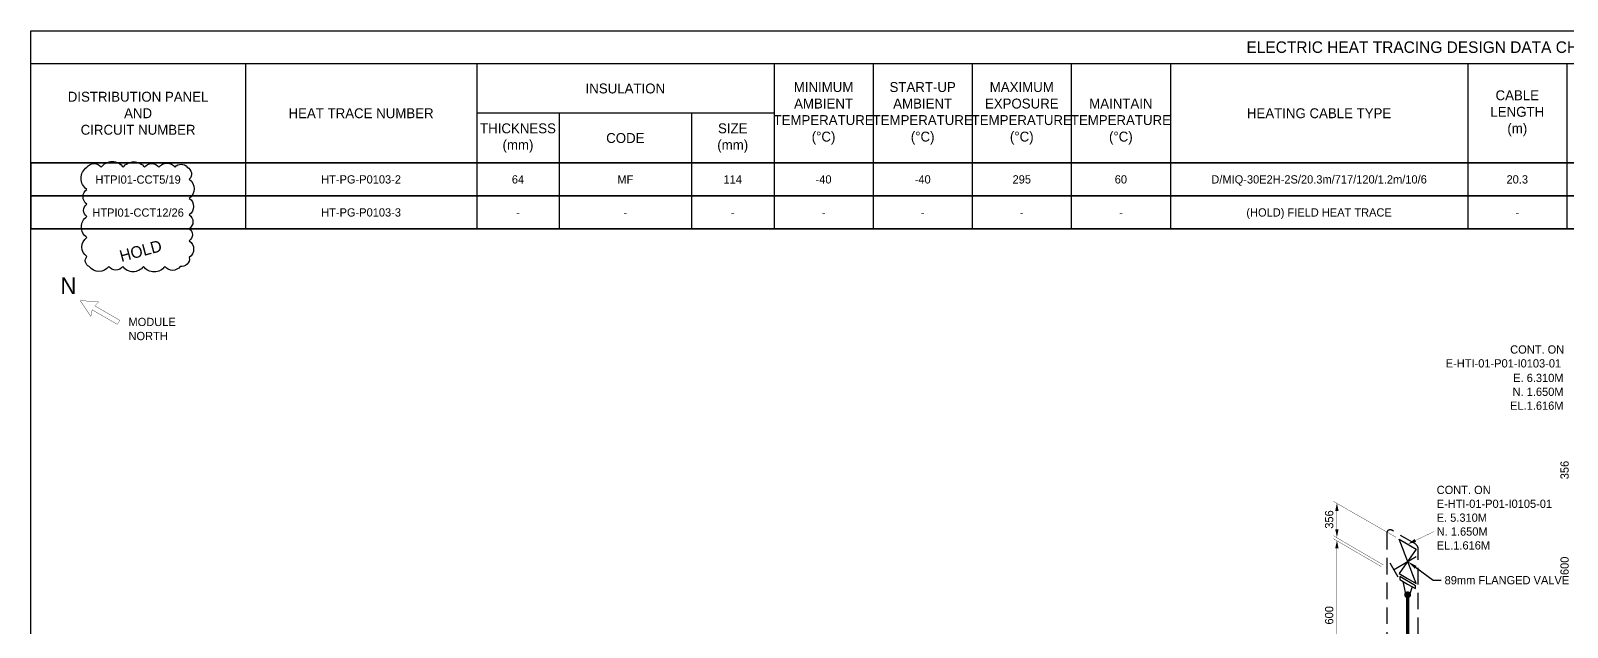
# Model space of a CAD drawing. Extents: x 0 to 847, y -42 to 494.
# Drawn here: x 0 to 465.1, y 313.8 to 494.3 of the extents above; entities that cross this region are included whole.
import ezdxf
from ezdxf import colors
from ezdxf.entities.mleader import LeaderData, LeaderLine
from ezdxf.enums import TextEntityAlignment as Align
from ezdxf.math import Vec2, Vec3

# ---------------------------------------------------------------- set-up
doc = ezdxf.new("R2010")
doc.units = 0
doc.header["$LTSCALE"] = 10
doc.header["$MEASUREMENT"] = 0
doc.linetypes.add('DASHED', pattern=[0.75, 0.5, -0.25])
for name, color, linetype in [('DIMENSION', 2, 'Continuous'), ('HEAT_TRACE', 3, 'DASHED'), ('HOLD', 1, 'Continuous'), ('PIPE', 7, 'Continuous'), ('TABLE-1', 1, 'Continuous'), ('TABLE-7', 7, 'Continuous'), ('TEXT-2', 2, 'Continuous'), ('TEXT2', 40, 'Continuous'), ('TITLE', 7, 'Continuous'), ('WELDS', 7, 'Continuous')]:
    doc.layers.add(name, color=color, linetype=linetype)
doc.styles.add('framdcn', font='', dxfattribs={"height": 2.4})
doc.styles.add('Scovan Elec', font='')
doc.styles.get("Standard").update_dxf_attribs({"font": ''})
doc.styles.get('framdcn').set_extended_font_data('Franklin Gothic Medium Cond')
doc.styles.get('Scovan Elec').set_extended_font_data('Franklin Gothic Medium Cond')
doc.styles.get('Standard').set_extended_font_data('Franklin Gothic Medium Cond')

# ---------------------------------------------------------------- blocks, each defined once
blk = doc.blocks.new('*T17')
at = {"layer": 'TABLE-7', "color": 0, "linetype": 'ByBlock', "lineweight": -2, "transparency": 16777216}
for p, q in [((0, 0), (843.77, 0)), ((0, 0), (0, -20)), ((65, 0), (65, -20)), ((135, 0), (135, -20)), ((160, 0), (160, -20)), ((200, 0), (200, -20)), ((225, 0), (225, -20)), ((255, 0), (255, -20)), ((285, 0), (285, -20)), ((315, 0), (315, -20)), ((345, 0), (345, -20)), ((435, 0), (435, -20)), ((465, 0), (465, -20)), ((495, 0), (495, -20)), ((515, 0), (515, -20)), ((545, 0), (545, -20)), ((575, 0), (575, -20)), ((605, 0), (605, -20)), ((635, 0), (635, -20)), ((665, 0), (665, -20)), ((700, 0), (700, -20)), ((730, 0), (730, -20)), ((770, 0), (770, -20)), ((808, 0), (808, -20)), ((843.77, 0), (843.77, -20)), ((0, -10), (843.77, -10)), ((0, -20), (843.77, -20))]:
    blk.add_line(p, q, dxfattribs=at)
blk = doc.blocks.new('NorthDatum')
at = {"style": 'Scovan Elec'}
blk.add_text('NORTH', height=2.5, dxfattribs=at).set_placement((0, -2.13), align=Align.MIDDLE_LEFT)
blk.add_attdef('NA_DATUM', text='', height=2.5, dxfattribs=at).set_placement((0, 2.13), align=Align.MIDDLE_LEFT)
blk = doc.blocks.new('block36')
at = {"layer": 'TEXT2'}
blk.add_hatch(color=256, dxfattribs=at).paths.add_polyline_path([(0.001, 0.001), (1.901, 1.501), (2.401, 0.601)])
at = {"layer": 'TEXT2', "linetype": 'ByBlock', "const_width": 0.1, "flags": 128}
blk.add_lwpolyline([(7.9, 3.8), (0, 0)], dxfattribs=at)
blk = doc.blocks.new('block37')
at = {"layer": 'TEXT2', "style": 'framdcn'}
for s, p in [('E. 5.310M', (0, 0)), ('N. 1.650M', (0, -4.2)), ('EL.1.616M', (0, -8.4))]:
    blk.add_text(s, height=2.5, dxfattribs=at).set_placement(p)
blk = doc.blocks.new('block42')
at = {"layer": 'TEXT2', "style": 'framdcn'}
for s, p in [('E. 6.310M', (0, 0)), ('N. 1.650M', (0, -4.2)), ('EL.1.616M', (0, -8.4))]:
    blk.add_text(s, height=2.5, dxfattribs=at).set_placement(p, align=Align.RIGHT)
blk = doc.blocks.new('block94')
at = {"layer": 'PIPE', "linetype": 'ByBlock', "const_width": 0.95, "flags": 128}
blk.add_lwpolyline([(0, 36.2), (0, 0)], dxfattribs=at)
at = {"flags": 1}
for tag in ['Tag', 'UCI', 'Pipe Ref', 'Description', 'Key']:
    blk.add_attdef(tag, (0, 0), '', height=1, dxfattribs=at)
blk = doc.blocks.new('block95')
at = {"layer": 'PIPE', "linetype": 'ByBlock', "flags": 128}
for points in [[(-2.4, 2.3), (-2.4, 1.4)], [(2.4, -0.5), (-2.4, 2.3)], [(-2.4, 1.4), (0, 0)], [(-0.5, -2.9), (-1.3, 0.8)], [(0, 0), (2.4, -1.3)], [(0.5, -3.5), (-0.5, -2.9)], [(1.4, -0.8), (0.5, -3.5)], [(2.4, -1.3), (2.4, -0.5)]]:
    blk.add_lwpolyline(points, dxfattribs=at)
at = {"flags": 1}
for tag in ['Tag', 'UCI', 'Pipe Ref', 'Description', 'Key']:
    blk.add_attdef(tag, (0, 0), '', height=1, dxfattribs=at)
blk = doc.blocks.new('block96')
at = {"layer": 'PIPE', "linetype": 'ByBlock', "flags": 128}
for points in [[(-2.6, 11.9), (2.6, 8.9)], [(2.6, -1.5), (-2.6, 11.9)], [(-5.4, 4.8), (-3, 0.5)], [(-4.3, 2.7), (2.6, 6.7)], [(2.6, 8.9), (-2.6, 1.5)], [(-2.6, 1.5), (0, 0)], [(0, 0), (2.6, -1.5)]]:
    blk.add_lwpolyline(points, dxfattribs=at)
at = {"flags": 1}
for tag in ['Tag', 'UCI', 'Pipe Ref', 'Description', 'Key']:
    blk.add_attdef(tag, (0, 0), '', height=1, dxfattribs=at)
blk = doc.blocks.new('block134')
at = {"layer": 'WELDS'}
h = blk.add_hatch(color=256, dxfattribs=at)
edge = h.paths.add_edge_path(flags=0)
edge.add_arc((0, 0), 1.05, 0, 360)
at = {"flags": 1}
for tag in ['Tag', 'UCI', 'Pipe Ref', 'Description', 'Key']:
    blk.add_attdef(tag, (0, 0), '', height=1, dxfattribs=at)
blk = doc.blocks.new('Heat_Trace_Design_Data_2')
at = {"layer": 'TEXT-2', "style": 'Scovan Elec'}
blk.add_attdef('PNL#-CKT#_2', text='', height=2.5, dxfattribs=at).set_placement((32.5, -5), align=Align.MIDDLE)
for tag, p in [('TRACE#_2', (100, -5)), ('INSU.THK_2', (147.5, -5)), ('INSU.CODE_2', (180, -5)), ('INSU.SIZE_2', (212.5, -5)), ('MIN.TEMP_2', (240, -5)), ('STARTUP.TEMP_2', (270, -5)), ('EXP.TEMP_2', (300, -5)), ('MAINT.TEMP_2', (330, -5)), ('CABLE.TYPE_2', (390, -5)), ('CABLE.LENGTH_2', (450, -5)), ('SUPPLY.VOLT_2', (480, -5)), ('HT.RATIO_2', (505, -5)), ('OPER.CURRENT_2', (530, -5)), ('COLD.CURRENT_2', (560, -5)), ('OPER.WATT_2', (590, -5)), ('COLD.WATT_2', (620, -5)), ('HEATER.OUTPUT_2', (650, -5)), ('PIPE.MAT_2', (682.5, -5)), ('HEAT.LOSS_2', (715, -5)), ('AREA.CLASS_2', (750, -5)), ('TEMPERATURE.CODE_2', (789, -5)), ('HI.LIMIT.SET.PT_2', (825.89, -5))]:
    blk.add_attdef(tag, text='', height=2.5, dxfattribs=at).set_placement(p, align=Align.MIDDLE_CENTER)
blk = doc.blocks.new('Heat_Trace_Design_Data')
at = {"layer": 'TEXT-2', "style": 'Scovan Elec'}
blk.add_attdef('PNL#-CKT#_1', text='', height=2.5, dxfattribs=at).set_placement((32.5, -5), align=Align.MIDDLE)
for tag, p in [('TRACE#_1', (100, -5)), ('INSU.THK_1', (147.5, -5)), ('INSU.CODE_1', (180, -5)), ('INSU.SIZE_1', (212.5, -5)), ('MIN.TEMP_1', (240, -5)), ('STARTUP.TEMP_1', (270, -5)), ('EXP.TEMP_1', (300, -5)), ('MAINT.TEMP_1', (330, -5)), ('CABLE.TYPE_1', (390, -5)), ('CABLE.LENGTH_1', (450, -5)), ('SUPPLY.VOLT_1', (480, -5)), ('HT.RATIO_1', (505, -5)), ('OPER.CURRENT_1', (530, -5)), ('COLD.CURRENT_1', (560, -5)), ('OPER.WATT_1', (590, -5)), ('COLD.WATT_1', (620, -5)), ('HEATER.OUTPUT_1', (650, -5)), ('PIPE.MAT_1', (682.5, -5)), ('HEAT.LOSS_1', (715, -5)), ('AREA.CLASS_1', (750, -5)), ('TEMPERATURE.CODE_1', (789, -5)), ('HI.LIMIT.SET.PT_1', (825.89, -5))]:
    blk.add_attdef(tag, text='', height=2.5, dxfattribs=at).set_placement(p, align=Align.MIDDLE_CENTER)

msp = doc.modelspace()

# ---------------------------------------------------------------- hatches: boundary and pattern name
at = {"layer": 'DIMENSION'}
for points in [[(395.4, 351.4), (395.9, 349), (394.9, 349)], [(395.4, 341), (394.9, 343.4), (395.9, 343.4)], [(395.4, 340.1), (395.9, 337.7), (394.9, 337.7)]]:
    msp.add_hatch(color=256, dxfattribs=at).paths.add_polyline_path(points)

# ---------------------------------------------------------------- linework, layer by layer
at = {"layer": 'DIMENSION', "linetype": 'ByBlock', "const_width": 0.1, "flags": 128}
for points in [[(413.3, 341), (394.3, 351.9)], [(395.4, 351.4), (395.4, 341)], [(409.5, 332.6), (394.3, 341.5)], [(408.9, 332.1), (394.3, 340.6)], [(395.4, 340.1), (395.4, 290.9)]]:
    msp.add_lwpolyline(points, dxfattribs=at)
at = {"layer": 'HEAT_TRACE'}
for p, q in [((410.5, 342.27), (410.5, 280.15)), ((419.02, 339.08), (412, 343.13)), ((420.02, 289.23), (420.02, 337.35))]:
    msp.add_line(p, q, dxfattribs=at)
for centre, radius, start, end in [((411.5, 342.27), 1, 60, 180), ((418.02, 337.35), 2, 360, 60)]:
    msp.add_arc(centre, radius, start, end, dxfattribs=at)
at = {"layer": 'HOLD'}
msp.add_lwpolyline([(17, 453, -0.520567), (21.34, 453, -0.520567), (28, 453, -0.520567), (34.44, 453, -0.520567), (38.8, 453, -0.520567), (43.71, 453, -0.520567), (47.38, 453, -0.520567), (48, 449.36, -0.520567), (48, 443.6, -0.520567), (48, 438.64, -0.520567), (48, 434.42, -0.520567), (48, 430.74, -0.520567), (48, 425.68, -0.520567), (45.26, 423, -0.520567), (40.64, 423, -0.520567), (34.14, 423, -0.520567), (27.85, 423, -0.520567), (23.61, 423, -0.520567), (17.72, 423, -0.520567), (17, 426.01, -0.520567), (17, 431.72, -0.520567), (17, 438.09, -0.520567), (17, 441.85, -0.520567), (17, 446.3, -0.520567)], format="xyb", close=True, dxfattribs=at)
at = {"layer": 'TABLE-1'}
for points in [[(843.77, 484.34), (0, 484.34)], [(225, 469.34), (135, 469.34)], [(843.77, 454.34), (0, 454.34)], [(843.77, 444.34), (0, 444.34)], [(843.77, 434.34), (0, 434.34)]]:
    msp.add_lwpolyline(points, dxfattribs=at)
at = {"layer": 'TABLE-7'}
for points in [[(65, 484.34), (65, 454.34)], [(135, 484.34), (135, 454.34)], [(225, 484.34), (225, 454.34)], [(255, 484.34), (255, 454.34)], [(285, 484.34), (285, 454.34)], [(315, 484.34), (315, 454.34)], [(345, 484.34), (345, 454.34)], [(435, 484.34), (435, 454.34)], [(465, 484.34), (465, 454.34)], [(160, 469.34), (160, 454.34)], [(200, 469.34), (200, 454.34)]]:
    msp.add_lwpolyline(points, dxfattribs=at)
at = {"layer": 'TEXT2', "linetype": 'ByBlock', "const_width": 0.1, "flags": 128}
for points in [[(18.2, 407.86), (15, 412.66)], [(15, 412.66), (20.6, 412.26)], [(18.6, 409.86), (18.2, 407.86)], [(26.2, 405.46), (18.6, 409.86)], [(20.6, 412.26), (19.4, 411.06)], [(19.4, 411.06), (27, 406.66)], [(27, 406.66), (26.2, 405.46)]]:
    msp.add_lwpolyline(points, dxfattribs=at)
at = {"layer": 'TITLE'}
msp.add_lwpolyline([(0, 494.34), (843.77, 494.34), (843.77, 0), (0, 0)], close=True, dxfattribs=at)

# ---------------------------------------------------------------- block references
msp.add_blockref('*T17', (0, 454.34))
ref = msp.add_blockref('Heat_Trace_Design_Data', (0, 454.34))
ref.add_attrib('PNL#-CKT#_1', 'HTPI01-CCT5/19', dxfattribs={"layer": 'TEXT-2', "height": 2.5, "style": 'Scovan Elec'}).set_placement((32.5, 449.34), align=Align.MIDDLE)
ref.add_attrib('TRACE#_1', 'HT-PG-P0103-2', dxfattribs={"layer": 'TEXT-2', "height": 2.5, "style": 'Scovan Elec'}).set_placement((100, 449.34), align=Align.MIDDLE_CENTER)
ref.add_attrib('INSU.THK_1', '64', dxfattribs={"layer": 'TEXT-2', "height": 2.5, "style": 'Scovan Elec'}).set_placement((147.5, 449.34), align=Align.MIDDLE_CENTER)
ref.add_attrib('INSU.CODE_1', 'MF', dxfattribs={"layer": 'TEXT-2', "height": 2.5, "style": 'Scovan Elec'}).set_placement((180, 449.34), align=Align.MIDDLE_CENTER)
ref.add_attrib('INSU.SIZE_1', '114', dxfattribs={"layer": 'TEXT-2', "height": 2.5, "style": 'Scovan Elec'}).set_placement((212.5, 449.34), align=Align.MIDDLE_CENTER)
ref.add_attrib('MIN.TEMP_1', '-40', dxfattribs={"layer": 'TEXT-2', "height": 2.5, "style": 'Scovan Elec'}).set_placement((240, 449.34), align=Align.MIDDLE_CENTER)
ref.add_attrib('STARTUP.TEMP_1', '-40', dxfattribs={"layer": 'TEXT-2', "height": 2.5, "style": 'Scovan Elec'}).set_placement((270, 449.34), align=Align.MIDDLE_CENTER)
ref.add_attrib('EXP.TEMP_1', '295', dxfattribs={"layer": 'TEXT-2', "height": 2.5, "style": 'Scovan Elec'}).set_placement((300, 449.34), align=Align.MIDDLE_CENTER)
ref.add_attrib('MAINT.TEMP_1', '60', dxfattribs={"layer": 'TEXT-2', "height": 2.5, "style": 'Scovan Elec'}).set_placement((330, 449.34), align=Align.MIDDLE_CENTER)
ref.add_attrib('CABLE.TYPE_1', 'D/MIQ-30E2H-2S/20.3m/717/120/1.2m/10/6', dxfattribs={"layer": 'TEXT-2', "height": 2.5, "style": 'Scovan Elec'}).set_placement((390, 449.34), align=Align.MIDDLE_CENTER)
ref.add_attrib('CABLE.LENGTH_1', '20.3', dxfattribs={"layer": 'TEXT-2', "height": 2.5, "style": 'Scovan Elec'}).set_placement((450, 449.34), align=Align.MIDDLE_CENTER)
at = {"layer": 'HOLD'}
ref = msp.add_blockref('Heat_Trace_Design_Data_2', (0, 444.34), dxfattribs=at)
ref.add_attrib('PNL#-CKT#_2', 'HTPI01-CCT12/26', dxfattribs={"layer": 'TEXT-2', "height": 2.5, "style": 'Scovan Elec'}).set_placement((32.5, 439.34), align=Align.MIDDLE)
ref.add_attrib('TRACE#_2', 'HT-PG-P0103-3', dxfattribs={"layer": 'TEXT-2', "height": 2.5, "style": 'Scovan Elec'}).set_placement((100, 439.34), align=Align.MIDDLE_CENTER)
ref.add_attrib('INSU.THK_2', '-', dxfattribs={"layer": 'TEXT-2', "height": 2.5, "style": 'Scovan Elec'}).set_placement((147.5, 439.34), align=Align.MIDDLE_CENTER)
ref.add_attrib('INSU.CODE_2', '-', dxfattribs={"layer": 'TEXT-2', "height": 2.5, "style": 'Scovan Elec'}).set_placement((180, 439.34), align=Align.MIDDLE_CENTER)
ref.add_attrib('INSU.SIZE_2', '-', dxfattribs={"layer": 'TEXT-2', "height": 2.5, "style": 'Scovan Elec'}).set_placement((212.5, 439.34), align=Align.MIDDLE_CENTER)
ref.add_attrib('MIN.TEMP_2', '-', dxfattribs={"layer": 'TEXT-2', "height": 2.5, "style": 'Scovan Elec'}).set_placement((240, 439.34), align=Align.MIDDLE_CENTER)
ref.add_attrib('STARTUP.TEMP_2', '-', dxfattribs={"layer": 'TEXT-2', "height": 2.5, "style": 'Scovan Elec'}).set_placement((270, 439.34), align=Align.MIDDLE_CENTER)
ref.add_attrib('EXP.TEMP_2', '-', dxfattribs={"layer": 'TEXT-2', "height": 2.5, "style": 'Scovan Elec'}).set_placement((300, 439.34), align=Align.MIDDLE_CENTER)
ref.add_attrib('MAINT.TEMP_2', '-', dxfattribs={"layer": 'TEXT-2', "height": 2.5, "style": 'Scovan Elec'}).set_placement((330, 439.34), align=Align.MIDDLE_CENTER)
ref.add_attrib('CABLE.TYPE_2', '(HOLD) FIELD HEAT TRACE', dxfattribs={"layer": 'TEXT-2', "color": 1, "height": 2.5, "style": 'Scovan Elec'}).set_placement((390, 439.34), align=Align.MIDDLE_CENTER)
ref.add_attrib('CABLE.LENGTH_2', '-', dxfattribs={"layer": 'TEXT-2', "height": 2.5, "style": 'Scovan Elec'}).set_placement((450, 439.34), align=Align.MIDDLE_CENTER)
at = {"layer": 'PIPE'}
for name, p in [('block96', (416.8, 328.5)), ('block95', (416.8, 326.8)), ('block94', (416.8, 287.4))]:
    msp.add_blockref(name, p, dxfattribs=at)
at = {"layer": 'TEXT2'}
msp.add_blockref('NorthDatum', (29.6, 404.06), dxfattribs=at).add_auto_attribs({'NA_DATUM': 'MODULE'})
for name, p in [('block42', (464, 388)), ('block37', (425.6, 345.7)), ('block36', (417, 339))]:
    msp.add_blockref(name, p, dxfattribs=at)
at = {"layer": 'WELDS'}
msp.add_blockref('block134', (416.8, 323.6), dxfattribs=at)

# ---------------------------------------------------------------- texts
at = {"layer": 'DIMENSION', "style": 'framdcn'}
for s, p in [('356', (465.56, 358.57)), ('356', (394.3, 343.6)), ('600', (465.56, 329.57)), ('600', (394.3, 314.6))]:
    msp.add_text(s, height=2.5, rotation=90, dxfattribs=at).set_placement(p)
at = {"layer": 'HOLD', "insert": (27, 426), "char_height": 3.5, "attachment_point": 4, "rotation": 15, "style": 'Scovan Elec'}
msp.add_mtext('HOLD', dxfattribs=at)
at = {"layer": 'TEXT-2', "attachment_point": 5, "style": 'Scovan Elec'}
for s, insert, char_height in [('ELECTRIC HEAT TRACING DESIGN DATA CHART', (422.89, 489.34), 3.5), ('DISTRIBUTION PANEL\\PAND\\PCIRCUIT NUMBER', (32.5, 469.34), 3), ('INSULATION', (180, 476.84), 3), ('MINIMUM\\PAMBIENT\\PTEMPERATURE\\P(%%DC)', (240, 469.34), 3), ('START-UP\\PAMBIENT\\PTEMPERATURE\\P(%%DC)', (270, 469.34), 3), ('MAXIMUM\\PEXPOSURE\\PTEMPERATURE\\P(%%DC)', (300, 469.34), 3), ('CABLE\\PLENGTH\\P(m)', (450, 469.34), 3), ('HEAT TRACE NUMBER', (100, 469.34), 3), ('\\PMAINTAIN\\PTEMPERATURE\\P(%%DC)', (330, 469.34), 3), ('HEATING CABLE TYPE', (390, 469.34), 3), ('THICKNESS\\P(mm)', (147.5, 461.84), 3), ('SIZE\\P(mm)', (212.5, 461.84), 3), ('CODE', (180, 461.84), 3)]:
    msp.add_mtext(s, dxfattribs=dict(at, insert=insert, char_height=char_height))
at = {"layer": 'TEXT2', "style": 'framdcn'}
for s, height, p in [('N', 5, (9, 414.66)), ('CONT. ON', 2.5, (425.6, 354.1)), ('E-HTI-01-P01-I0105-01 ', 2.5, (425.6, 349.9))]:
    msp.add_text(s, height=height, dxfattribs=at).set_placement(p)
for s, p in [('CONT. ON', (464.2, 396.6)), ('E-HTI-01-P01-I0103-01 ', (464.2, 392.4))]:
    msp.add_text(s, height=2.5, dxfattribs=at).set_placement(p, align=Align.RIGHT)

# ---------------------------------------------------------------- leaders
at = {"layer": 'TEXT-2'}
ml = msp.add_multileader_mtext('Standard', dxfattribs=at)
ml.set_content('89mm FLANGED VALVE', color=256, style='Scovan Elec')
ml.set_leader_properties()
ml.build(insert=Vec2(0, 0))
ml.multileader.update_dxf_attribs({"dogleg_length": 2.5, "arrow_head_size": 3})
ctx = ml.context
ctx.base_point, ctx.char_height, ctx.arrow_head_size, ctx.landing_gap_size, ctx.plane_origin = Vec3(427, 328), 2.5, 3, 1, Vec3(510.88, 328.85)
notes = []
notes.append((ctx, [(1, (1, 1, 0), (424.5, 328), (1, 0), 2.5, [(0, [(416.8, 333.7)], 0, [])])]))
ctx.mtext.insert, ctx.mtext.flow_direction = Vec3(428, 329.27), 5
for ctx, leaders in notes:
    for number, flags, end, landing, length, lines in leaders:
        leader = LeaderData()
        leader.index, (leader.has_last_leader_line, leader.has_dogleg_vector, leader.attachment_direction) = number, flags
        leader.last_leader_point, leader.dogleg_vector, leader.dogleg_length = Vec3(end), Vec3(landing), length
        for number, points, colour, breaks in lines:
            line = LeaderLine()
            line.index, line.vertices, line.color, line.breaks = number, Vec3.list(points), colors.encode_raw_color(colour), breaks
            leader.lines.append(line)
        ctx.leaders.append(leader)

doc.saveas('drawing.dxf')
